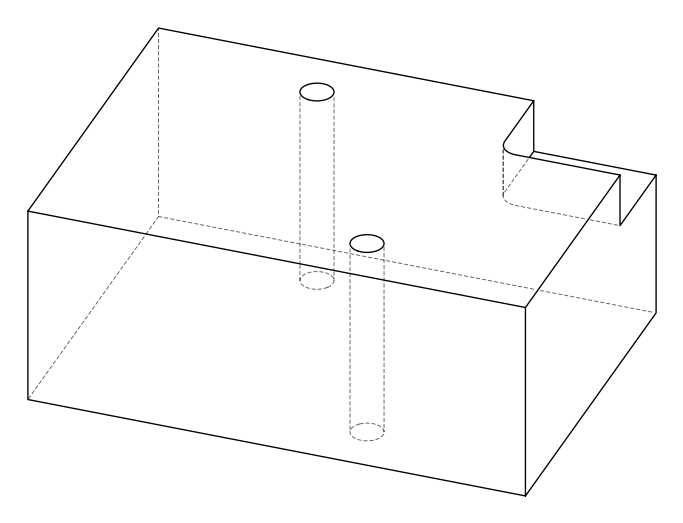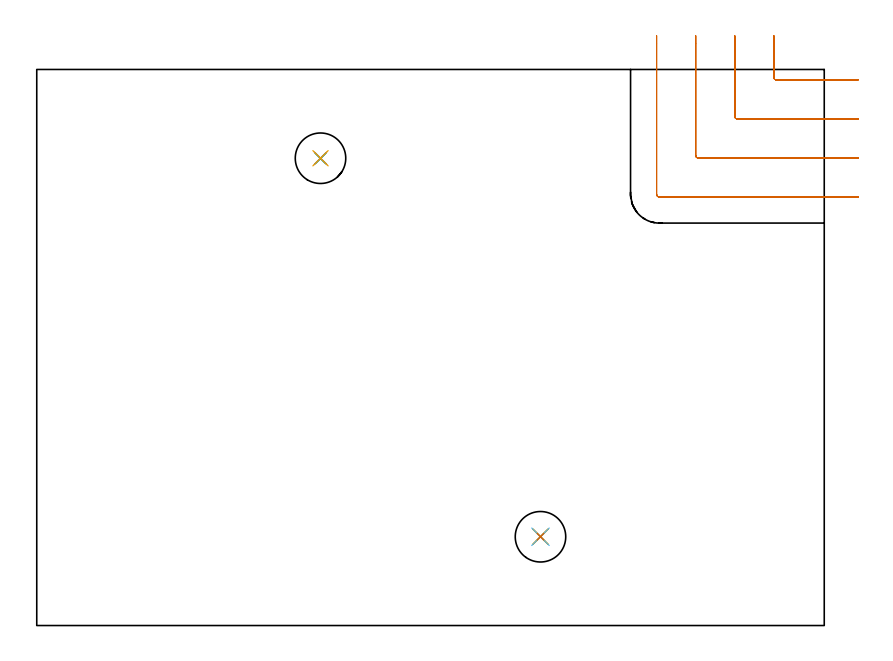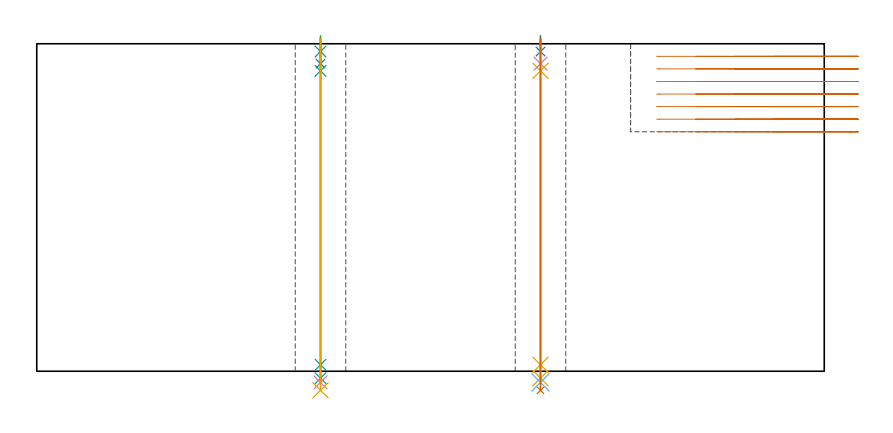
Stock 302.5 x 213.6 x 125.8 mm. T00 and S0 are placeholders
(PLAN: 11 operations, 9 tool changes, 9.4 min)
(1 MILL_CORNER_NOTCH_RECTANGULAR | CORNER_NOTCH_RECTANGULAR | UGT0201_094 | Follow Part, ap 5, ae 75% | 5.95 min | 147495 mm3)
(2 SPOT_DRILL | STEP1HOLE | NXT0321_9005460120000 | 0.05 min | 173 mm3)
(3 SPOT_DRILL_1 | STEP1HOLE_1 | NXT0321_9005460120000 | 0.05 min | 193 mm3)
(4 DRILL_BLIND_HOLE_INTO_CENTER | STEP1HOLE | NXT0301_022 | 0.04 min | 93 mm3)
(5 GUN_DRILL_THROUGH_HOLE | STEP1HOLE | UGT0307_001 | 0.56 min | 2306 mm3)
(6 SPADE_DRILL_TO_ENLARGE_THROUGH_HOLE | STEP1HOLE | UGT0306_003 | 0.53 min | 12829 mm3)
(7 DRILL_TO_ENLARGE_THROUGH_HOLE | STEP1HOLE | UGT0301_261 | 0.54 min | 21734 mm3)
(8 DRILL_BLIND_HOLE_INTO_CENTER_1 | STEP1HOLE_1 | NXT0301_022 | 0.04 min | 86 mm3)
(9 GUN_DRILL_THROUGH_HOLE_1 | STEP1HOLE_1 | UGT0307_001 | 0.56 min | 2321 mm3)
(10 SPADE_DRILL_TO_ENLARGE_THROUGH_HOLE_1 | STEP1HOLE_1 | UGT0306_003 | 0.53 min | 12826 mm3)
(11 DRILL_TO_ENLARGE_THROUGH_HOLE_1 | STEP1HOLE_1 | UGT0301_261 | 0.54 min | 21728 mm3)
(TOOL UGT0201_094 | End mill 20 mm | D20 FL38 Z4)
(TOOL NXT0321_9005460120000 | NC Spot Drill, 142deg, 12mm, Carbide, Uncoated | D12 PA142 FL30 Z2)
(TOOL NXT0301_022 | Carbide Drill 5.1mm [860.1-0510-015A1-MM 2214] | D5.1 PA140 FL28 Z2)
(TOOL UGT0307_001 | Gun Drill 5 mm | D5 PA130 FL24 Z1)
(TOOL UGT0306_003 | Spade Drill 12.5mm | D12.5 PA132 FL10 Z2)
(TOOL UGT0301_261 | Twist Drill 19.4 mm | D19.4 PA118 FL140 Z2)
(OP 1 MILL_CORNER_NOTCH_RECTANGULAR)
G17 G21 G94 G90
T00 M6
G54
G17 G0 G90 X283.1 Y226.6 S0 M3
G43 Z135.8 H0
Z120.971
G94 G1 Y223.6 F250.
Y210.595 F500.
G3 X284.095 Y209.6 R1.
G1 X312.5
X315.5 F250.
G0 Z135.8
X268.1 Y226.6
Z120.971
G1 Y223.6
Y195.596 F500.
G3 X269.096 Y194.6 R1.
G1 X312.5
X315.5 F250.
G0 Z135.8
X253.1 Y226.6
Z120.971
G1 Y223.6
Y180.596 F500.
G3 X254.096 Y179.6 R1.
G1 X312.5
X315.5 F250.
G0 Z135.8
X238.1 Y226.6
Z120.971
G1 Y223.6
Y165.7 F500.
G3 X239.2 Y164.6 R1.1
G1 X312.5
X315.5 F250.
G0 Z135.8
X283.1 Y226.6
Z116.143
G1 Y223.6
Y210.595 F500.
G3 X284.095 Y209.6 R1.
G1 X312.5
X315.5 F250.
G0 Z135.8
X268.1 Y226.6
Z116.143
G1 Y223.6
Y195.596 F500.
G3 X269.096 Y194.6 R1.
G1 X312.5
X315.5 F250.
G0 Z135.8
X253.1 Y226.6
Z116.143
G1 Y223.6
Y180.596 F500.
G3 X254.096 Y179.6 R1.
G1 X312.5
X315.5 F250.
G0 Z135.8
X238.1 Y226.6
Z116.143
G1 Y223.6
Y165.7 F500.
G3 X239.2 Y164.6 R1.1
G1 X312.5
X315.5 F250.
G0 Z135.8
X283.1 Y226.6
Z111.314
G1 Y223.6
Y210.595 F500.
G3 X284.095 Y209.6 R1.
G1 X312.5
X315.5 F250.
G0 Z135.8
X268.1 Y226.6
Z111.314
G1 Y223.6
Y195.596 F500.
G3 X269.096 Y194.6 R1.
G1 X312.5
X315.5 F250.
G0 Z135.8
X253.1 Y226.6
Z111.314
G1 Y223.6
Y180.596 F500.
G3 X254.096 Y179.6 R1.
G1 X312.5
X315.5 F250.
G0 Z135.8
X238.1 Y226.6
Z111.314
G1 Y223.6
Y165.7 F500.
G3 X239.2 Y164.6 R1.1
G1 X312.5
X315.5 F250.
G0 Z135.8
X283.1 Y226.6
Z106.486
G1 Y223.6
Y210.595 F500.
G3 X284.095 Y209.6 R1.
G1 X312.5
X315.5 F250.
G0 Z135.8
X268.1 Y226.6
Z106.486
G1 Y223.6
Y195.596 F500.
G3 X269.096 Y194.6 R1.
G1 X312.5
X315.5 F250.
G0 Z135.8
X253.1 Y226.6
Z106.486
G1 Y223.6
Y180.596 F500.
G3 X254.096 Y179.6 R1.
G1 X312.5
X315.5 F250.
G0 Z135.8
X238.1 Y226.6
Z106.486
G1 Y223.6
Y165.7 F500.
G3 X239.2 Y164.6 R1.1
G1 X312.5
X315.5 F250.
G0 Z135.8
X283.1 Y226.6
Z101.657
G1 Y223.6
Y210.595 F500.
G3 X284.095 Y209.6 R1.
G1 X312.5
X315.5 F250.
G0 Z135.8
X268.1 Y226.6
Z101.657
G1 Y223.6
Y195.596 F500.
G3 X269.096 Y194.6 R1.
G1 X312.5
X315.5 F250.
G0 Z135.8
X253.1 Y226.6
Z101.657
G1 Y223.6
Y180.596 F500.
G3 X254.096 Y179.6 R1.
G1 X312.5
X315.5 F250.
G0 Z135.8
X238.1 Y226.6
Z101.657
G1 Y223.6
Y165.7 F500.
G3 X239.2 Y164.6 R1.1
G1 X312.5
X315.5 F250.
G0 Z135.8
X283.1 Y226.6
Z96.829
G1 Y223.6
Y210.595 F500.
G3 X284.095 Y209.6 R1.
G1 X312.5
X315.5 F250.
G0 Z135.8
X268.1 Y226.6
Z96.829
G1 Y223.6
Y195.596 F500.
G3 X269.096 Y194.6 R1.
G1 X312.5
X315.5 F250.
G0 Z135.8
X253.1 Y226.6
Z96.829
G1 Y223.6
Y180.596 F500.
G3 X254.096 Y179.6 R1.
G1 X312.5
X315.5 F250.
G0 Z135.8
X238.1 Y226.6
Z96.829
G1 Y223.6
Y165.7 F500.
G3 X239.2 Y164.6 R1.1
G1 X312.5
X315.5 F250.
G0 Z135.8
X283.1 Y226.6
Z92.
G1 Y223.6
Y210.595 F500.
G3 X284.095 Y209.6 R1.
G1 X312.5
X315.5 F250.
G0 Z135.8
X268.1 Y226.6
Z92.
G1 Y223.6
Y195.596 F500.
G3 X269.096 Y194.6 R1.
G1 X312.5
X315.5 F250.
G0 Z135.8
X253.1 Y226.6
Z92.
G1 Y223.6
Y180.596 F500.
G3 X254.096 Y179.6 R1.
G1 X312.5
X315.5 F250.
G0 Z135.8
X238.1 Y226.6
Z92.
G1 Y223.6
Y165.7 F500.
G3 X239.2 Y164.6 R1.1
G1 X312.5
X315.5 F250.
G0 Z135.8
M5
M2
(OP 2 SPOT_DRILL)
G17 G21 G94 G90
T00 M6
G54
G17 G0 G90 X193.5 Y34.1 S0 M3
G43 Z135.8 H0
G94 G81 G98 Z122.8 F250. R128.8
G80
M5
M2
(OP 3 SPOT_DRILL_1)
G17 G21 G94 G90
T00 M6
G54
G17 G0 G90 X109. Y179.5 S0 M3
G43 Z135.8 H0
G94 G81 G98 Z122.8 F250. R128.8
G80
M5
M2
(OP 4 DRILL_BLIND_HOLE_INTO_CENTER)
G17 G21 G94 G90
T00 M6
G54
G17 G0 G90 X193.5 Y34.1 S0 M3
G43 Z135.8 H1
G94 G81 G98 Z118.15 F250. R127.8
G80
M5
M2
(OP 5 GUN_DRILL_THROUGH_HOLE)
G17 G21 G94 G90
T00 M6
G54
G17 G0 G90 X193.5 Y34.1 M8
G43 Z135.8 H0
Z123.716
S716 M3
G94 G1 Z115.394 F125. M26
G4 X.084
Z2.5 F250.
G4 X.084
Z-2.666 F125.
G4 X.084
M5
M9
G0 Z123.716
Z135.8
M2
(OP 6 SPADE_DRILL_TO_ENLARGE_THROUGH_HOLE)
G17 G21 G94 G90
T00 M6
G54
G17 G0 G90 X193.5 Y34.1 S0 M3
G43 Z135.8 H0
G94 G73 G98 Z-4.283 F250. Q11.826 R127.8
G80
M5
M2
(OP 7 DRILL_TO_ENLARGE_THROUGH_HOLE)
G17 G21 G94 G90
T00 M6
G54
G17 G0 G90 X193.5 Y34.1 S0 M3
G43 Z135.8 H0
G94 G73 G98 Z-7.328 F250. Q19.018 R127.8
G80
M5
M2
(OP 8 DRILL_BLIND_HOLE_INTO_CENTER_1)
G17 G21 G94 G90
T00 M6
G54
G17 G0 G90 X109. Y179.5 S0 M3
G43 Z135.8 H1
G94 G81 G98 Z118.15 F250. R127.8
G80
M5
M2
(OP 9 GUN_DRILL_THROUGH_HOLE_1)
G17 G21 G94 G90
T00 M6
G54
G17 G0 G90 X109. Y179.5 M8
G43 Z135.8 H0
Z123.716
S716 M3
G94 G1 Z115.394 F125. M26
G4 X.084
Z2.5 F250.
G4 X.084
Z-2.666 F125.
G4 X.084
M5
M9
G0 Z123.716
Z135.8
M2
(OP 10 SPADE_DRILL_TO_ENLARGE_THROUGH_HOLE_1)
G17 G21 G94 G90
T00 M6
G54
G17 G0 G90 X109. Y179.5 S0 M3
G43 Z135.8 H0
G94 G73 G98 Z-4.283 F250. Q11.826 R127.8
G80
M5
M2
(OP 11 DRILL_TO_ENLARGE_THROUGH_HOLE_1)
G17 G21 G94 G90
T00 M6
G54
G17 G0 G90 X109. Y179.5 S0 M3
G43 Z135.8 H0
G94 G73 G98 Z-7.328 F250. Q19.018 R127.8
G80
M5
M2
